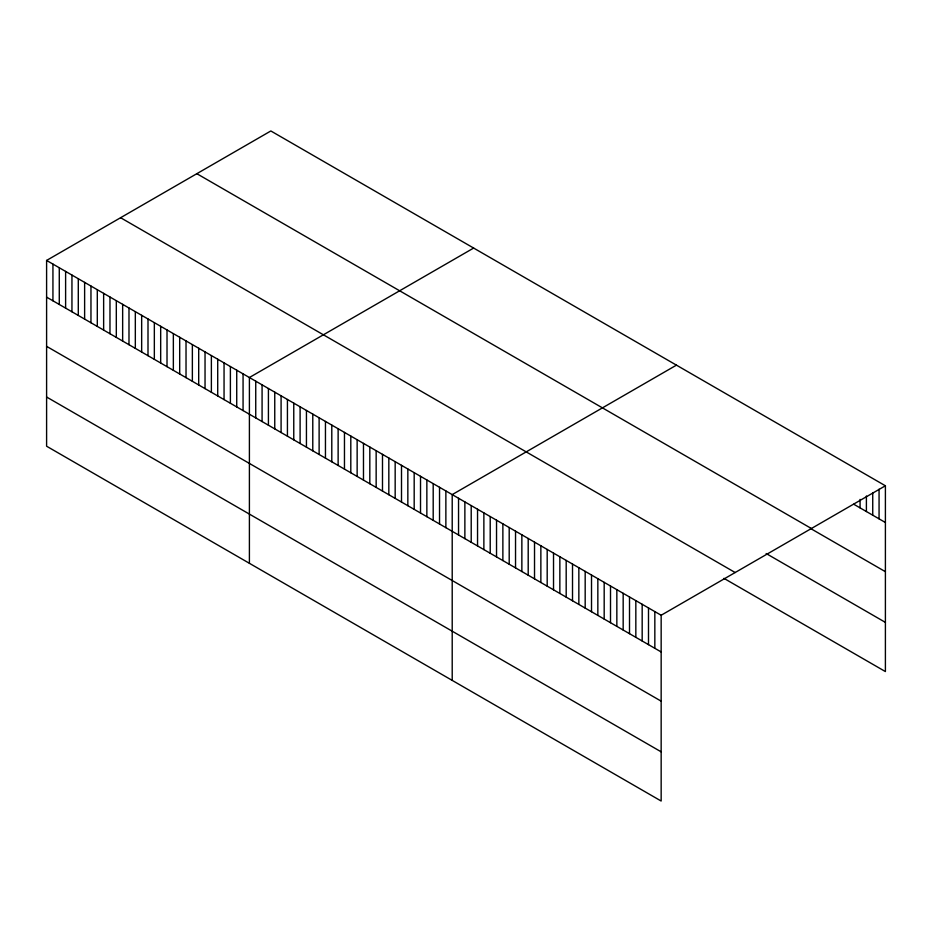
<?xml version="1.0" encoding="UTF-8"?>
<svg xmlns="http://www.w3.org/2000/svg" width="932" height="932" viewBox="0 0 932 932"><rect width="100%" height="100%" fill="white"/><g stroke="black" fill="none" stroke-linecap="round" stroke-linejoin="round"><path stroke-width="1.4" d="M46.6 260.436L661.161 615.248L661.161 801.031L46.6 446.218L46.6 260.436L270.839 130.969L885.4 485.782L885.4 671.564L723.943 578.353M473.642 248.063L249.403 377.518L249.403 563.301M676.446 365.146L452.206 494.612L452.206 680.395M661.161 615.248L885.4 485.782M853.735 504.224L885.4 522.503M196.838 173.69L811.399 528.514M810.467 528.432L885.4 571.689M766.151 553.526L885.4 622.378M120.601 217.715L735.162 572.528M46.6 297.145L661.161 651.957M46.6 346.343L661.161 701.155M46.6 397.02L661.161 751.833M879.062 489.195L879.062 518.844M872.736 492.597L872.736 515.186M866.399 495.999L866.399 511.528M860.073 499.401L860.073 507.87M654.835 611.59L654.835 648.299M648.497 607.932L648.497 644.653M642.171 604.286L642.171 640.995M635.834 600.627L635.834 637.337M629.508 596.969L629.508 633.678M623.17 593.311L623.17 630.02M616.844 589.653L616.844 626.374M610.507 586.007L610.507 622.716M604.181 582.349L604.181 619.058M597.843 578.69L597.843 615.4M591.517 575.032L591.517 611.742M585.18 571.374L585.18 608.095M578.854 567.728L578.854 604.437M572.516 564.07L572.516 600.779M566.19 560.412L566.19 597.121M559.852 556.754L559.852 593.474M553.526 553.107L553.526 589.816M547.189 549.449L547.189 586.158M540.863 545.791L540.863 582.5M534.525 542.133L534.525 578.842M528.199 538.475L528.199 575.195M521.862 534.828L521.862 571.537M515.536 531.17L515.536 567.879M509.198 527.512L509.198 564.221M502.872 523.854L502.872 560.563M496.535 520.196L496.535 556.917M490.209 516.549L490.209 553.259M483.871 512.891L483.871 549.6M477.545 509.233L477.545 545.942M471.208 505.575L471.208 542.284M464.87 501.917L464.87 538.638M458.544 498.271L458.544 534.98M445.869 490.954L445.869 527.663M439.531 487.296L439.531 524.005M433.194 483.638L433.194 520.347M426.856 479.98L426.856 516.689M420.518 476.31L420.518 513.031M414.181 472.652L414.181 509.373M407.843 468.994L407.843 505.703M401.506 465.336L401.506 502.045M395.168 461.678L395.168 498.387M388.83 458.02L388.83 494.729M382.493 454.362L382.493 491.071M376.155 450.704L376.155 487.413M369.818 447.045L369.818 483.755M363.48 443.387L363.48 480.097M357.142 439.729L357.142 476.438M350.805 436.071L350.805 472.78M344.467 432.413L344.467 469.122M338.13 428.743L338.13 465.464M331.792 425.085L331.792 461.806M325.454 421.427L325.454 458.136M319.117 417.769L319.117 454.478M312.779 414.111L312.779 450.82M306.442 410.453L306.442 447.162M300.104 406.795L300.104 443.504M293.766 403.137L293.766 439.846M287.429 399.478L287.429 436.188M281.091 395.82L281.091 432.53M274.754 392.162L274.754 428.871M268.416 388.504L268.416 425.213M262.078 384.834L262.078 421.555M255.741 381.176L255.741 417.897M243.066 373.86L243.066 410.569M236.728 370.202L236.728 406.911M230.39 366.544L230.39 403.253M224.053 362.886L224.053 399.595M217.715 359.228L217.715 395.937M211.378 355.57L211.378 392.279M205.04 351.912L205.04 388.621M198.702 348.253L198.702 384.963M192.365 344.595L192.365 381.305M186.027 340.937L186.027 377.646M179.69 337.267L179.69 373.988M173.352 333.609L173.352 370.33M167.014 329.951L167.014 366.66M160.677 326.293L160.677 363.002M154.339 322.635L154.339 359.344M148.002 318.977L148.002 355.686M141.664 315.319L141.664 352.028M135.326 311.661L135.326 348.37M128.989 308.003L128.989 344.712M122.651 304.345L122.651 341.054M116.314 300.687L116.314 337.396M109.976 297.028L109.976 333.738M103.638 293.359L103.638 330.079M97.301 289.701L97.301 326.421M90.963 286.042L90.963 322.763M84.626 282.384L84.626 319.094M78.288 278.726L78.288 315.435M71.95 275.068L71.95 311.777M65.613 271.41L65.613 308.119M59.275 267.752L59.275 304.461M52.938 264.094L52.938 300.803"/></g></svg>
